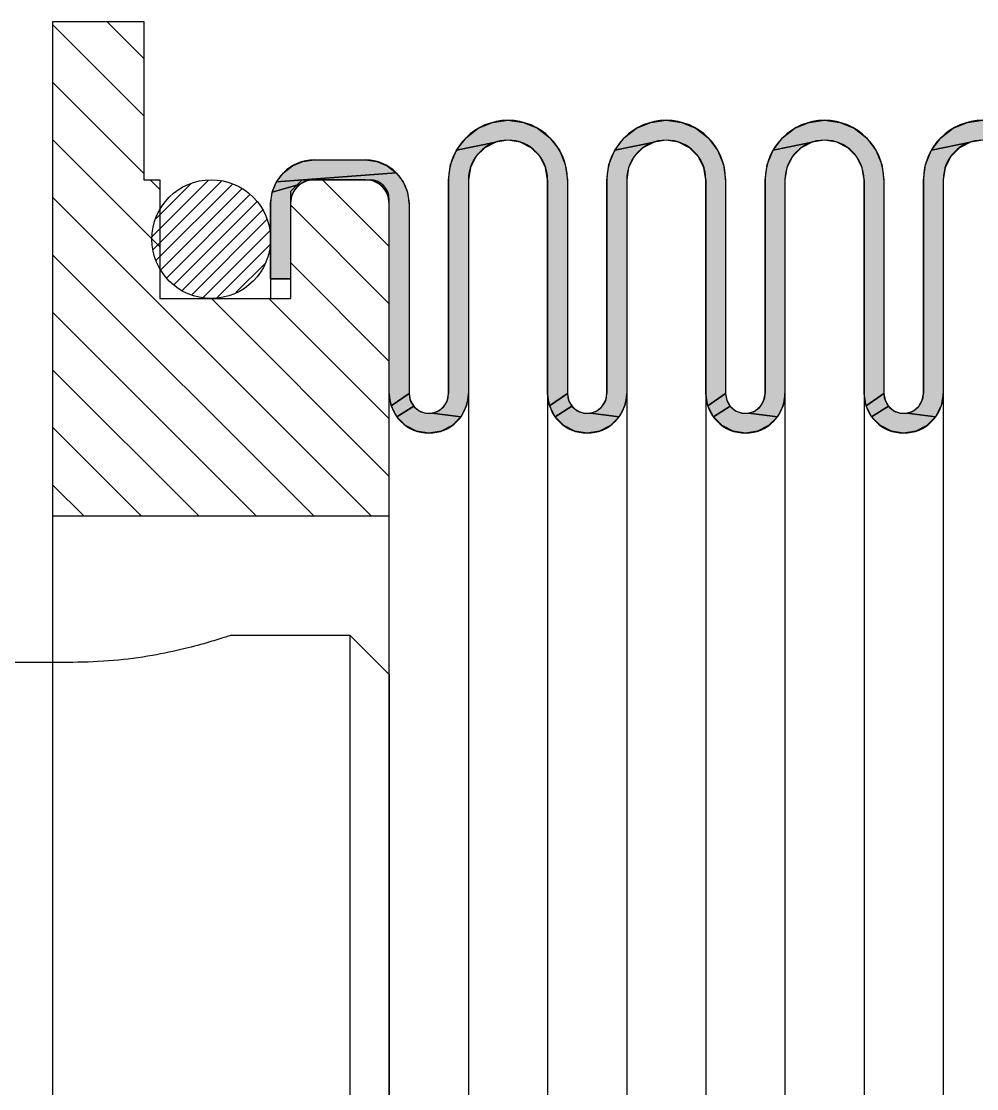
# Model space of a CAD drawing. Header units: millimetres. Extents: x -3388 to 4307, y 243 to 4457.
# Drawn here: x -14.8 to 9.35, y 1168.15 to 1195.1 of the extents above; entities that cross this region are included whole.
import ezdxf

# ---------------------------------------------------------------- set-up
doc = ezdxf.new("R2010")
doc.units = ezdxf.units.MM

# ---------------------------------------------------------------- blocks, each defined once
blk = doc.blocks.new('*U112')
at = {"color": 2, "linetype": 'Continuous', "extrusion": (0, 0, -1)}
for points in [[(-112.959, 243.945), (-115.235, 243.645), (-112.235, 243.645)], [(-113.735, 244.047), (-114.512, 243.945), (-112.959, 243.945)], [(-114.512, 243.945), (-115.235, 243.645), (-112.959, 243.945)], [(-111.614, 243.168), (-113.117, 242.949), (-111.137, 242.547)], [(-112.235, 243.645), (-115.857, 243.168), (-111.614, 243.168)], [(-111.614, 243.168), (-113.735, 243.047), (-113.117, 242.949)], [(-115.857, 243.168), (-113.735, 243.047), (-111.614, 243.168)], [(-115.235, 243.645), (-115.857, 243.168), (-112.235, 243.645)], [(-115.857, 243.168), (-114.353, 242.949), (-113.735, 243.047)], [(-115.857, 243.168), (-116.333, 242.547), (-114.353, 242.949)], [(-114.353, 242.949), (-116.333, 242.547), (-114.911, 242.665)], [(-114.911, 242.665), (-116.333, 242.547), (-115.353, 242.223)], [(-116.333, 242.547), (-116.633, 241.823), (-115.353, 242.223)], [(-115.353, 242.223), (-116.633, 241.823), (-115.637, 241.665)], [(-116.633, 241.823), (-116.735, 241.047), (-115.637, 241.665)], [(-115.637, 241.665), (-116.735, 241.047), (-115.735, 241.047)], [(-115.735, 241.047), (-116.735, 230.247), (-115.735, 230.247)], [(-116.735, 241.047), (-116.735, 230.247), (-115.735, 241.047)], [(-116.735, 230.247), (-115.833, 229.629), (-115.735, 230.247)]]:
    blk.add_solid(points, dxfattribs=at)
blk = doc.blocks.new('*U113')
at = {"color": 2, "linetype": 'Continuous', "extrusion": (0, 0, -1)}
for points in [[(-120.959, 243.945), (-123.235, 243.645), (-120.235, 243.645)], [(-121.735, 244.047), (-122.512, 243.945), (-120.959, 243.945)], [(-122.512, 243.945), (-123.235, 243.645), (-120.959, 243.945)], [(-119.614, 243.168), (-121.117, 242.949), (-119.137, 242.547)], [(-120.235, 243.645), (-123.857, 243.168), (-119.614, 243.168)], [(-119.614, 243.168), (-121.735, 243.047), (-121.117, 242.949)], [(-123.857, 243.168), (-121.735, 243.047), (-119.614, 243.168)], [(-123.235, 243.645), (-123.857, 243.168), (-120.235, 243.645)], [(-123.857, 243.168), (-122.353, 242.949), (-121.735, 243.047)], [(-123.857, 243.168), (-124.333, 242.547), (-122.353, 242.949)], [(-122.353, 242.949), (-124.333, 242.547), (-122.911, 242.665)], [(-122.911, 242.665), (-124.333, 242.547), (-123.353, 242.223)], [(-124.333, 242.547), (-124.633, 241.823), (-123.353, 242.223)], [(-123.353, 242.223), (-124.633, 241.823), (-123.637, 241.665)], [(-124.633, 241.823), (-124.735, 241.047), (-123.637, 241.665)], [(-123.637, 241.665), (-124.735, 241.047), (-123.735, 241.047)], [(-123.735, 241.047), (-124.735, 230.247), (-123.735, 230.247)], [(-124.735, 241.047), (-124.735, 230.247), (-123.735, 241.047)], [(-124.735, 230.247), (-123.833, 229.629), (-123.735, 230.247)]]:
    blk.add_solid(points, dxfattribs=at)
blk = doc.blocks.new('*U114')
at = {"color": 2, "linetype": 'Continuous', "extrusion": (0, 0, -1)}
for points in [[(-128.959, 243.945), (-131.235, 243.645), (-128.235, 243.645)], [(-129.735, 244.047), (-130.512, 243.945), (-128.959, 243.945)], [(-130.512, 243.945), (-131.235, 243.645), (-128.959, 243.945)], [(-127.614, 243.168), (-129.117, 242.949), (-127.137, 242.547)], [(-128.235, 243.645), (-131.857, 243.168), (-127.614, 243.168)], [(-127.614, 243.168), (-129.735, 243.047), (-129.117, 242.949)], [(-131.857, 243.168), (-129.735, 243.047), (-127.614, 243.168)], [(-131.235, 243.645), (-131.857, 243.168), (-128.235, 243.645)], [(-131.857, 243.168), (-130.353, 242.949), (-129.735, 243.047)], [(-131.857, 243.168), (-132.333, 242.547), (-130.353, 242.949)], [(-130.353, 242.949), (-132.333, 242.547), (-130.911, 242.665)], [(-130.911, 242.665), (-132.333, 242.547), (-131.353, 242.223)], [(-132.333, 242.547), (-132.633, 241.823), (-131.353, 242.223)], [(-131.353, 242.223), (-132.633, 241.823), (-131.637, 241.665)], [(-132.633, 241.823), (-132.735, 241.047), (-131.637, 241.665)], [(-131.637, 241.665), (-132.735, 241.047), (-131.735, 241.047)], [(-131.735, 241.047), (-132.735, 230.247), (-131.735, 230.247)], [(-132.735, 241.047), (-132.735, 230.247), (-131.735, 241.047)], [(-132.735, 230.247), (-131.833, 229.629), (-131.735, 230.247)]]:
    blk.add_solid(points, dxfattribs=at)
blk = doc.blocks.new('*U115')
at = {"color": 2, "linetype": 'Continuous', "extrusion": (0, 0, -1)}
for points in [[(-136.959, 243.945), (-139.235, 243.645), (-136.235, 243.645)], [(-137.735, 244.047), (-138.512, 243.945), (-136.959, 243.945)], [(-138.512, 243.945), (-139.235, 243.645), (-136.959, 243.945)], [(-135.614, 243.168), (-137.117, 242.949), (-135.137, 242.547)], [(-136.235, 243.645), (-139.857, 243.168), (-135.614, 243.168)], [(-135.614, 243.168), (-137.735, 243.047), (-137.117, 242.949)], [(-139.857, 243.168), (-137.735, 243.047), (-135.614, 243.168)], [(-139.235, 243.645), (-139.857, 243.168), (-136.235, 243.645)], [(-139.857, 243.168), (-138.353, 242.949), (-137.735, 243.047)], [(-139.857, 243.168), (-140.333, 242.547), (-138.353, 242.949)], [(-138.353, 242.949), (-140.333, 242.547), (-138.911, 242.665)], [(-138.911, 242.665), (-140.333, 242.547), (-139.353, 242.223)], [(-140.333, 242.547), (-140.633, 241.823), (-139.353, 242.223)], [(-139.353, 242.223), (-140.633, 241.823), (-139.637, 241.665)], [(-140.633, 241.823), (-140.735, 241.047), (-139.637, 241.665)], [(-139.637, 241.665), (-140.735, 241.047), (-139.735, 241.047)], [(-139.735, 241.047), (-140.735, 230.247), (-139.735, 230.247)], [(-140.735, 241.047), (-140.735, 230.247), (-139.735, 241.047)], [(-140.735, 230.247), (-139.833, 229.629), (-139.735, 230.247)]]:
    blk.add_solid(points, dxfattribs=at)
blk = doc.blocks.new('*U118')
at = {"color": 2, "linetype": 'Continuous', "extrusion": (0, 0, -1)}
for points in [[(-113.117, 242.949), (-112.56, 242.665), (-111.137, 242.547)], [(-112.56, 242.665), (-112.117, 242.223), (-111.137, 242.547)], [(-111.137, 242.547), (-112.117, 242.223), (-110.838, 241.823)], [(-112.117, 242.223), (-111.833, 241.665), (-110.838, 241.823)], [(-110.838, 241.823), (-111.833, 241.665), (-110.735, 241.047)], [(-111.833, 241.665), (-111.735, 241.047), (-110.735, 241.047)], [(-110.735, 241.047), (-111.735, 230.247), (-110.735, 230.247)], [(-111.735, 241.047), (-111.735, 230.247), (-110.735, 241.047)], [(-110.735, 230.247), (-111.637, 229.629), (-110.675, 229.905)], [(-111.735, 230.247), (-111.637, 229.629), (-110.735, 230.247)], [(-110.675, 229.905), (-111.637, 229.629), (-110.501, 229.604)], [(-110.235, 229.381), (-111.353, 229.071), (-109.909, 229.262)], [(-110.501, 229.604), (-111.353, 229.071), (-110.235, 229.381)], [(-111.637, 229.629), (-111.353, 229.071), (-110.501, 229.604)]]:
    blk.add_solid(points, dxfattribs=at)
blk = doc.blocks.new('*U119')
at = {"color": 2, "linetype": 'Continuous', "extrusion": (0, 0, -1)}
for points in [[(-121.117, 242.949), (-120.56, 242.665), (-119.137, 242.547)], [(-120.56, 242.665), (-120.117, 242.223), (-119.137, 242.547)], [(-119.137, 242.547), (-120.117, 242.223), (-118.838, 241.823)], [(-120.117, 242.223), (-119.833, 241.665), (-118.838, 241.823)], [(-118.838, 241.823), (-119.833, 241.665), (-118.735, 241.047)], [(-119.833, 241.665), (-119.735, 241.047), (-118.735, 241.047)], [(-118.735, 241.047), (-119.735, 230.247), (-118.735, 230.247)], [(-119.735, 241.047), (-119.735, 230.247), (-118.735, 241.047)], [(-118.735, 230.247), (-119.637, 229.629), (-118.675, 229.905)], [(-119.735, 230.247), (-119.637, 229.629), (-118.735, 230.247)], [(-118.675, 229.905), (-119.637, 229.629), (-118.501, 229.604)], [(-118.235, 229.381), (-119.353, 229.071), (-117.909, 229.262)], [(-118.501, 229.604), (-119.353, 229.071), (-118.235, 229.381)], [(-119.637, 229.629), (-119.353, 229.071), (-118.501, 229.604)]]:
    blk.add_solid(points, dxfattribs=at)
blk = doc.blocks.new('*U120')
at = {"color": 2, "linetype": 'Continuous', "extrusion": (0, 0, -1)}
for points in [[(-129.117, 242.949), (-128.56, 242.665), (-127.137, 242.547)], [(-128.56, 242.665), (-128.117, 242.223), (-127.137, 242.547)], [(-127.137, 242.547), (-128.117, 242.223), (-126.838, 241.823)], [(-128.117, 242.223), (-127.833, 241.665), (-126.838, 241.823)], [(-126.838, 241.823), (-127.833, 241.665), (-126.735, 241.047)], [(-127.833, 241.665), (-127.735, 241.047), (-126.735, 241.047)], [(-126.735, 241.047), (-127.735, 230.247), (-126.735, 230.247)], [(-127.735, 241.047), (-127.735, 230.247), (-126.735, 241.047)], [(-126.735, 230.247), (-127.637, 229.629), (-126.675, 229.905)], [(-127.735, 230.247), (-127.637, 229.629), (-126.735, 230.247)], [(-126.675, 229.905), (-127.637, 229.629), (-126.501, 229.604)], [(-126.235, 229.381), (-127.353, 229.071), (-125.909, 229.262)], [(-126.501, 229.604), (-127.353, 229.071), (-126.235, 229.381)], [(-127.637, 229.629), (-127.353, 229.071), (-126.501, 229.604)]]:
    blk.add_solid(points, dxfattribs=at)
blk = doc.blocks.new('*U121')
at = {"color": 2, "linetype": 'Continuous', "extrusion": (0, 0, -1)}
for points in [[(-137.117, 242.949), (-136.56, 242.665), (-135.137, 242.547)], [(-136.56, 242.665), (-136.117, 242.223), (-135.137, 242.547)], [(-135.137, 242.547), (-136.117, 242.223), (-134.838, 241.823)], [(-136.117, 242.223), (-135.833, 241.665), (-134.838, 241.823)], [(-134.838, 241.823), (-135.833, 241.665), (-134.735, 241.047)], [(-135.833, 241.665), (-135.735, 241.047), (-134.735, 241.047)], [(-134.735, 241.047), (-135.735, 230.247), (-134.735, 230.247)], [(-135.735, 241.047), (-135.735, 230.247), (-134.735, 241.047)], [(-134.735, 230.247), (-135.637, 229.629), (-134.675, 229.905)], [(-135.735, 230.247), (-135.637, 229.629), (-134.735, 230.247)], [(-134.675, 229.905), (-135.637, 229.629), (-134.501, 229.604)], [(-134.235, 229.381), (-135.353, 229.071), (-133.909, 229.262)], [(-134.501, 229.604), (-135.353, 229.071), (-134.235, 229.381)], [(-135.637, 229.629), (-135.353, 229.071), (-134.501, 229.604)]]:
    blk.add_solid(points, dxfattribs=at)
blk = doc.blocks.new('*U124')
at = {"color": 2, "linetype": 'Continuous', "extrusion": (0, 0, -1)}
for points in [[(-102.38, 241.403), (-107.105, 241.972), (-102.03, 240.947)], [(-107.635, 241.752), (-102.03, 240.947), (-107.105, 241.972)], [(-102.03, 240.947), (-107.635, 241.752), (-108.091, 241.403)], [(-102.835, 241.752), (-106.535, 242.047), (-102.38, 241.403)], [(-107.105, 241.972), (-102.38, 241.403), (-106.535, 242.047)], [(-103.366, 241.972), (-103.935, 242.047), (-102.835, 241.752)], [(-106.535, 242.047), (-102.835, 241.752), (-103.935, 242.047)]]:
    blk.add_solid(points, dxfattribs=at)
blk = doc.blocks.new('*U125')
at = {"color": 2, "linetype": 'Continuous', "extrusion": (0, 0, -1)}
for points in [[(-108.091, 241.403), (-103.935, 241.047), (-102.03, 240.947)], [(-103.935, 241.047), (-103.565, 240.988), (-102.03, 240.947)], [(-103.565, 240.988), (-103.23, 240.818), (-102.03, 240.947)], [(-108.091, 241.403), (-106.535, 241.047), (-103.935, 241.047)], [(-108.091, 241.403), (-108.441, 240.947), (-106.535, 241.047)], [(-106.535, 241.047), (-108.441, 240.947), (-106.906, 240.988)], [(-106.906, 240.988), (-108.441, 240.947), (-107.241, 240.818)], [(-102.03, 240.947), (-103.23, 240.818), (-101.81, 240.416)], [(-108.441, 240.947), (-108.66, 240.416), (-107.241, 240.818)], [(-107.241, 240.818), (-108.66, 240.416), (-107.506, 240.552)], [(-107.506, 240.552), (-108.66, 240.416), (-107.677, 240.218)], [(-108.66, 240.416), (-108.735, 239.847), (-107.677, 240.218)], [(-107.677, 240.218), (-108.735, 239.847), (-107.735, 239.847)], [(-107.735, 239.847), (-108.735, 230.247), (-107.735, 230.247)], [(-108.735, 239.847), (-108.735, 230.247), (-107.735, 239.847)], [(-108.735, 230.247), (-107.833, 229.629), (-107.735, 230.247)]]:
    blk.add_solid(points, dxfattribs=at)
blk = doc.blocks.new('*U127')
at = {"color": 2, "linetype": 'Continuous', "extrusion": (0, 0, -1)}
for points in [[(-103.23, 240.818), (-102.965, 240.552), (-101.81, 240.416)], [(-102.965, 240.552), (-102.794, 240.218), (-101.81, 240.416)], [(-101.81, 240.416), (-102.794, 240.218), (-101.735, 239.847)], [(-102.794, 240.218), (-102.735, 239.847), (-101.735, 239.847)], [(-101.735, 239.847), (-102.735, 236.047), (-101.735, 236.047)], [(-102.735, 239.847), (-102.735, 236.047), (-101.735, 239.847)]]:
    blk.add_solid(points, dxfattribs=at)
blk = doc.blocks.new('*U129')
at = {"color": 2, "linetype": 'Continuous', "extrusion": (0, 0, -1)}
for points in [[(-108.735, 230.247), (-108.796, 229.905), (-107.833, 229.629)], [(-108.796, 229.905), (-108.969, 229.604), (-107.833, 229.629)], [(-107.833, 229.629), (-108.969, 229.604), (-108.117, 229.071)]]:
    blk.add_solid(points, dxfattribs=at)
blk = doc.blocks.new('*U130')
at = {"color": 2, "linetype": 'Continuous', "extrusion": (0, 0, -1)}
for points in [[(-116.735, 230.247), (-116.796, 229.905), (-115.833, 229.629)], [(-116.796, 229.905), (-116.969, 229.604), (-115.833, 229.629)], [(-115.833, 229.629), (-116.969, 229.604), (-116.117, 229.071)]]:
    blk.add_solid(points, dxfattribs=at)
blk = doc.blocks.new('*U131')
at = {"color": 2, "linetype": 'Continuous', "extrusion": (0, 0, -1)}
for points in [[(-124.735, 230.247), (-124.796, 229.905), (-123.833, 229.629)], [(-124.796, 229.905), (-124.969, 229.604), (-123.833, 229.629)], [(-123.833, 229.629), (-124.969, 229.604), (-124.117, 229.071)]]:
    blk.add_solid(points, dxfattribs=at)
blk = doc.blocks.new('*U132')
at = {"color": 2, "linetype": 'Continuous', "extrusion": (0, 0, -1)}
for points in [[(-132.735, 230.247), (-132.796, 229.905), (-131.833, 229.629)], [(-132.796, 229.905), (-132.969, 229.604), (-131.833, 229.629)], [(-131.833, 229.629), (-132.969, 229.604), (-132.117, 229.071)]]:
    blk.add_solid(points, dxfattribs=at)
blk = doc.blocks.new('*U136')
at = {"color": 2, "linetype": 'Continuous', "extrusion": (0, 0, -1)}
for points in [[(-108.969, 229.604), (-109.235, 229.381), (-108.117, 229.071)], [(-109.235, 229.381), (-109.562, 229.262), (-108.117, 229.071)], [(-109.909, 229.262), (-111.353, 229.071), (-108.117, 229.071)], [(-108.117, 229.071), (-109.562, 229.262), (-109.909, 229.262)], [(-108.117, 229.071), (-110.911, 228.629), (-108.56, 228.629)], [(-111.353, 229.071), (-110.911, 228.629), (-108.117, 229.071)], [(-108.56, 228.629), (-110.353, 228.345), (-109.117, 228.345)], [(-110.911, 228.629), (-110.353, 228.345), (-108.56, 228.629)], [(-110.353, 228.345), (-109.735, 228.247), (-109.117, 228.345)]]:
    blk.add_solid(points, dxfattribs=at)
blk = doc.blocks.new('*U137')
at = {"color": 2, "linetype": 'Continuous', "extrusion": (0, 0, -1)}
for points in [[(-116.969, 229.604), (-117.235, 229.381), (-116.117, 229.071)], [(-117.235, 229.381), (-117.562, 229.262), (-116.117, 229.071)], [(-117.909, 229.262), (-119.353, 229.071), (-116.117, 229.071)], [(-116.117, 229.071), (-117.562, 229.262), (-117.909, 229.262)], [(-116.117, 229.071), (-118.911, 228.629), (-116.56, 228.629)], [(-119.353, 229.071), (-118.911, 228.629), (-116.117, 229.071)], [(-116.56, 228.629), (-118.353, 228.345), (-117.117, 228.345)], [(-118.911, 228.629), (-118.353, 228.345), (-116.56, 228.629)], [(-118.353, 228.345), (-117.735, 228.247), (-117.117, 228.345)]]:
    blk.add_solid(points, dxfattribs=at)
blk = doc.blocks.new('*U138')
at = {"color": 2, "linetype": 'Continuous', "extrusion": (0, 0, -1)}
for points in [[(-124.969, 229.604), (-125.235, 229.381), (-124.117, 229.071)], [(-125.235, 229.381), (-125.562, 229.262), (-124.117, 229.071)], [(-125.909, 229.262), (-127.353, 229.071), (-124.117, 229.071)], [(-124.117, 229.071), (-125.562, 229.262), (-125.909, 229.262)], [(-124.117, 229.071), (-126.911, 228.629), (-124.56, 228.629)], [(-127.353, 229.071), (-126.911, 228.629), (-124.117, 229.071)], [(-124.56, 228.629), (-126.353, 228.345), (-125.117, 228.345)], [(-126.911, 228.629), (-126.353, 228.345), (-124.56, 228.629)], [(-126.353, 228.345), (-125.735, 228.247), (-125.117, 228.345)]]:
    blk.add_solid(points, dxfattribs=at)
blk = doc.blocks.new('*U139')
at = {"color": 2, "linetype": 'Continuous', "extrusion": (0, 0, -1)}
for points in [[(-132.969, 229.604), (-133.235, 229.381), (-132.117, 229.071)], [(-133.235, 229.381), (-133.562, 229.262), (-132.117, 229.071)], [(-133.909, 229.262), (-135.353, 229.071), (-132.117, 229.071)], [(-132.117, 229.071), (-133.562, 229.262), (-133.909, 229.262)], [(-132.117, 229.071), (-134.911, 228.629), (-132.56, 228.629)], [(-135.353, 229.071), (-134.911, 228.629), (-132.117, 229.071)], [(-132.56, 228.629), (-134.353, 228.345), (-133.117, 228.345)], [(-134.911, 228.629), (-134.353, 228.345), (-132.56, 228.629)], [(-134.353, 228.345), (-133.735, 228.247), (-133.117, 228.345)]]:
    blk.add_solid(points, dxfattribs=at)

msp = doc.modelspace()

# ---------------------------------------------------------------- linework, layer by layer
at = {"color": 7, "linetype": 'Continuous'}
for p, q in [((-14, 1140.103), (-14, 1195.103)), ((-14, 1195.103), (-11.7, 1195.103)), ((-11.7, 1195.103), (-11.7, 1191.103)), ((-7.4, 1191.603), (-6.1, 1191.603)), ((-11.7, 1191.103), (-11.3, 1191.103)), ((-11.3, 1191.103), (-11.3, 1188.103)), ((-8, 1190.803), (-7.7, 1191.103)), ((-7.7, 1191.103), (-6, 1191.103)), ((-4, 1191.103), (-4, 1185.703)), ((-3.5, 1191.103), (-3.5, 1144.103)), ((-1.5, 1191.103), (-1.5, 1144.103)), ((-1, 1191.103), (-1, 1185.703)), ((0, 1191.103), (0, 1185.703)), ((0.5, 1191.103), (0.5, 1144.103)), ((2.5, 1191.103), (2.5, 1144.103)), ((3, 1191.103), (3, 1185.703)), ((4, 1191.103), (4, 1185.703)), ((4.5, 1191.103), (4.5, 1144.103)), ((6.5, 1191.103), (6.5, 1144.103)), ((7, 1191.103), (7, 1185.703)), ((8, 1191.103), (8, 1185.703)), ((8.5, 1191.103), (8.5, 1144.103)), ((-8, 1190.803), (-8, 1188.103)), ((-8.5, 1190.503), (-8.5, 1188.103)), ((-5.5, 1144.603), (-5.5, 1190.603)), ((-5, 1190.503), (-5, 1185.703)), ((-8.5, 1188.603), (-8, 1188.603)), ((-11.3, 1188.103), (-8, 1188.103)), ((-5.5, 1182.603), (-14, 1182.603)), ((-9.5, 1179.59707), (-6.5, 1179.59707)), ((-6.5, 1179.603), (-6.5, 1155.603)), ((-5.5, 1178.603), (-6.5, 1179.603)), ((-13.5, 1178.91078), (-45.5, 1178.91078)), ((-5.5, 1178.603), (-5.5, 1156.603))]:
    msp.add_line(p, q, dxfattribs=at)
at = {"color": 2, "linetype": 'Continuous'}
for p, q in [((-11.7, 1192.71309), (-14, 1195.01309)), ((-11.7, 1194.16596), (-12.63703, 1195.103)), ((-11.7, 1191.26021), (-14, 1193.56021)), ((-11.3, 1189.40733), (-14, 1192.10733)), ((-2.80902, 1192.05405), (-3.08779, 1191.91201)), ((1.19098, 1192.05405), (0.91221, 1191.91201)), ((5.19098, 1192.05405), (4.91221, 1191.91201)), ((9.19098, 1192.05405), (8.91221, 1191.91201)), ((-7.6847, 1191.56552), (-7.4, 1191.603)), ((-11.3, 1190.86021), (-11.54279, 1191.103)), ((-11.49088, 1189.67226), (-10.06926, 1191.09388)), ((-11.46587, 1189.34372), (-9.74073, 1191.06886)), ((-11.39474, 1190.12196), (-10.51896, 1190.99773)), ((-11.38808, 1189.06796), (-9.46496, 1190.99107)), ((-7.75267, 1190.98841), (-7.88541, 1190.85567)), ((-7.4, 1191.103), (-7.58541, 1191.07363)), ((-5.5, 1189.41884), (-7.18416, 1191.103)), ((-5.94854, 1182.603), (-14, 1190.65446)), ((-11.27752, 1188.82496), (-9.22196, 1190.88052)), ((-11.12402, 1188.62491), (-9.02191, 1190.72702)), ((-8.5, 1190.503), (-8.46252, 1190.7877)), ((-10.94318, 1188.45219), (-8.8492, 1190.54618)), ((-5.5, 1187.96596), (-8, 1190.46596)), ((-10.74142, 1188.3004), (-8.69741, 1190.34441)), ((-10.49142, 1188.19685), (-8.59385, 1190.09441)), ((-10.20476, 1188.12995), (-8.52696, 1189.80776)), ((-9.85969, 1188.12147), (-8.51847, 1189.46269)), ((-7.40142, 1182.603), (-14, 1189.20158)), ((-9.37573, 1188.25188), (-8.64888, 1188.97872)), ((-5.5, 1186.51309), (-8, 1189.01309)), ((-5.5, 1183.60733), (-9.99566, 1188.103)), ((-5.5, 1185.06021), (-8.54279, 1188.103)), ((-8.8543, 1182.603), (-14, 1187.7487)), ((-10.30717, 1182.603), (-14, 1186.29582)), ((-5, 1185.703), (-4.96985, 1185.53199)), ((-1, 1185.703), (-0.96985, 1185.53199)), ((3, 1185.703), (3.03015, 1185.53199)), ((7, 1185.703), (7.03015, 1185.53199)), ((-11.76005, 1182.603), (-14, 1184.84295)), ((-13.21293, 1182.603), (-14, 1183.39007))]:
    msp.add_line(p, q, dxfattribs=at)
for points in [[(-2.5, 1192.603), (-2.11177, 1192.55189), (-1.75, 1192.40203), (-1.43934, 1192.16366), (-1.20096, 1191.853), (-1.05111, 1191.49123), (-1, 1191.103), (-1, 1185.703), (-1.45106, 1185.39398), (-1.5, 1185.703), (-1.5, 1191.103), (-1.54894, 1191.41201), (-1.69098, 1191.69078), (-1.91221, 1191.91201), (-2.19098, 1192.05405), (-2.5, 1192.103), (-2.80902, 1192.05405), (-3.79904, 1191.853), (-3.56066, 1192.16366), (-3.25, 1192.40203), (-2.88823, 1192.55189), (-2.5, 1192.603)], [(-1.5, 1191.103), (-1.54894, 1191.41201), (-1.69098, 1191.69078), (-1.91221, 1191.91201), (-2.19098, 1192.05405), (-2.5, 1192.103), (-2.80902, 1192.05405), (-3.79904, 1191.853), (-3.56066, 1192.16366), (-3.25, 1192.40203), (-2.88823, 1192.55189), (-2.5, 1192.603)], [(-2.5, 1192.603), (-2.11177, 1192.55189), (-1.75, 1192.40203), (-1.43934, 1192.16366), (-1.20096, 1191.853), (-1.05111, 1191.49123), (-1, 1191.103)], [(1.5, 1192.603), (1.88823, 1192.55189), (2.25, 1192.40203), (2.56066, 1192.16366), (2.79904, 1191.853), (2.94889, 1191.49123), (3, 1191.103), (3, 1185.703), (2.54894, 1185.39398), (2.5, 1185.703), (2.5, 1191.103), (2.45106, 1191.41201), (2.30902, 1191.69078), (2.08779, 1191.91201), (1.80902, 1192.05405), (1.5, 1192.103), (1.19098, 1192.05405), (0.20096, 1191.853), (0.43934, 1192.16366), (0.75, 1192.40203), (1.11177, 1192.55189), (1.5, 1192.603)], [(2.5, 1191.103), (2.45106, 1191.41201), (2.30902, 1191.69078), (2.08779, 1191.91201), (1.80902, 1192.05405), (1.5, 1192.103), (1.19098, 1192.05405), (0.20096, 1191.853), (0.43934, 1192.16366), (0.75, 1192.40203), (1.11177, 1192.55189), (1.5, 1192.603)], [(1.5, 1192.603), (1.88823, 1192.55189), (2.25, 1192.40203), (2.56066, 1192.16366), (2.79904, 1191.853), (2.94889, 1191.49123), (3, 1191.103)], [(5.5, 1192.603), (5.88823, 1192.55189), (6.25, 1192.40203), (6.56066, 1192.16366), (6.79904, 1191.853), (6.94889, 1191.49123), (7, 1191.103), (7, 1185.703), (6.54894, 1185.39398), (6.5, 1185.703), (6.5, 1191.103), (6.45106, 1191.41201), (6.30902, 1191.69078), (6.08779, 1191.91201), (5.80902, 1192.05405), (5.5, 1192.103), (5.19098, 1192.05405), (4.20096, 1191.853), (4.43934, 1192.16366), (4.75, 1192.40203), (5.11177, 1192.55189), (5.5, 1192.603)], [(6.5, 1191.103), (6.45106, 1191.41201), (6.30902, 1191.69078), (6.08779, 1191.91201), (5.80902, 1192.05405), (5.5, 1192.103), (5.19098, 1192.05405), (4.20096, 1191.853), (4.43934, 1192.16366), (4.75, 1192.40203), (5.11177, 1192.55189), (5.5, 1192.603)], [(5.5, 1192.603), (5.88823, 1192.55189), (6.25, 1192.40203), (6.56066, 1192.16366), (6.79904, 1191.853), (6.94889, 1191.49123), (7, 1191.103)], [(9.5, 1192.603), (9.88823, 1192.55189), (10.25, 1192.40203), (10.56066, 1192.16366), (10.79904, 1191.853), (10.94889, 1191.49123), (11, 1191.103), (11, 1185.703), (10.54894, 1185.39398), (10.5, 1185.703), (10.5, 1191.103), (10.45106, 1191.41201), (10.30902, 1191.69078), (10.08779, 1191.91201), (9.80902, 1192.05405), (9.5, 1192.103), (9.19098, 1192.05405), (8.20096, 1191.853), (8.43934, 1192.16366), (8.75, 1192.40203), (9.11177, 1192.55189), (9.5, 1192.603)], [(10.5, 1191.103), (10.45106, 1191.41201), (10.30902, 1191.69078), (10.08779, 1191.91201), (9.80902, 1192.05405), (9.5, 1192.103), (9.19098, 1192.05405), (8.20096, 1191.853), (8.43934, 1192.16366), (8.75, 1192.40203), (9.11177, 1192.55189), (9.5, 1192.603)], [(-3.08779, 1191.91201), (-3.30902, 1191.69078), (-3.45106, 1191.41201), (-3.5, 1191.103), (-3.5, 1185.703), (-3.54894, 1185.39398), (-3.69098, 1185.11521), (-4.41318, 1185.21059), (-4.25, 1185.26998), (-4.11698, 1185.3816), (-4.03015, 1185.53199), (-4, 1185.703), (-4, 1191.103), (-3.94889, 1191.49123), (-3.79904, 1191.853), (-2.80902, 1192.05405), (-3.08779, 1191.91201)], [(0.91221, 1191.91201), (0.69098, 1191.69078), (0.54894, 1191.41201), (0.5, 1191.103), (0.5, 1185.703), (0.45106, 1185.39398), (0.30902, 1185.11521), (-0.41318, 1185.21059), (-0.25, 1185.26998), (-0.11698, 1185.3816), (-0.03015, 1185.53199), (0, 1185.703), (0, 1191.103), (0.05111, 1191.49123), (0.20096, 1191.853), (1.19098, 1192.05405), (0.91221, 1191.91201)], [(4.91221, 1191.91201), (4.69098, 1191.69078), (4.54894, 1191.41201), (4.5, 1191.103), (4.5, 1185.703), (4.45106, 1185.39398), (4.30902, 1185.11521), (3.58682, 1185.21059), (3.75, 1185.26998), (3.88302, 1185.3816), (3.96985, 1185.53199), (4, 1185.703), (4, 1191.103), (4.05111, 1191.49123), (4.20096, 1191.853), (5.19098, 1192.05405), (4.91221, 1191.91201)], [(8.91221, 1191.91201), (8.69098, 1191.69078), (8.54894, 1191.41201), (8.5, 1191.103), (8.5, 1185.703), (8.45106, 1185.39398), (8.30902, 1185.11521), (7.58682, 1185.21059), (7.75, 1185.26998), (7.88302, 1185.3816), (7.96985, 1185.53199), (8, 1185.703), (8, 1191.103), (8.05111, 1191.49123), (8.20096, 1191.853), (9.19098, 1192.05405), (8.91221, 1191.91201)], [(-4, 1191.103), (-3.94889, 1191.49123), (-3.79904, 1191.853)], [(-3.08779, 1191.91201), (-3.30902, 1191.69078), (-3.45106, 1191.41201), (-3.5, 1191.103)], [(0, 1191.103), (0.05111, 1191.49123), (0.20096, 1191.853)], [(0.91221, 1191.91201), (0.69098, 1191.69078), (0.54894, 1191.41201), (0.5, 1191.103)], [(4, 1191.103), (4.05111, 1191.49123), (4.20096, 1191.853)], [(4.91221, 1191.91201), (4.69098, 1191.69078), (4.54894, 1191.41201), (4.5, 1191.103)], [(8, 1191.103), (8.05111, 1191.49123), (8.20096, 1191.853)], [(8.91221, 1191.91201), (8.69098, 1191.69078), (8.54894, 1191.41201), (8.5, 1191.103)], [(-7.6847, 1191.56552), (-7.4, 1191.603), (-6.1, 1191.603), (-5.8153, 1191.56552), (-5.55, 1191.45562), (-5.32218, 1191.28081), (-8.35263, 1191.053), (-8.17782, 1191.28081), (-7.95, 1191.45562), (-7.6847, 1191.56552)], [(-6.1, 1191.603), (-5.8153, 1191.56552), (-5.55, 1191.45562), (-5.32218, 1191.28081), (-8.35263, 1191.053), (-8.17782, 1191.28081), (-7.95, 1191.45562), (-7.6847, 1191.56552)], [(-7.58541, 1191.07363), (-7.75267, 1190.98841), (-8.46252, 1190.7877), (-8.35263, 1191.053), (-5.32218, 1191.28081), (-5.14737, 1191.053), (-5.03748, 1190.7877), (-5, 1190.503), (-5, 1185.703), (-5.45106, 1185.39398), (-5.5, 1185.703), (-5.5, 1190.503), (-5.52937, 1190.68841), (-5.61459, 1190.85567), (-5.74733, 1190.98841), (-5.91459, 1191.07363), (-6.1, 1191.103), (-7.4, 1191.103), (-7.58541, 1191.07363)], [(-5.32218, 1191.28081), (-5.14737, 1191.053), (-5.03748, 1190.7877), (-5, 1190.503)], [(-7.88541, 1190.85567), (-7.97063, 1190.68841), (-8, 1190.503), (-8, 1188.603), (-8.5, 1188.603), (-8.5, 1190.503), (-8.46252, 1190.7877), (-7.75267, 1190.98841), (-7.88541, 1190.85567)], [(-7.58541, 1191.07363), (-7.75267, 1190.98841), (-8.46252, 1190.7877), (-8.35263, 1191.053)], [(-5.5, 1190.503), (-5.52937, 1190.68841), (-5.61459, 1190.85567), (-5.74733, 1190.98841), (-5.91459, 1191.07363), (-6.1, 1191.103)], [(-7.88541, 1190.85567), (-7.97063, 1190.68841), (-8, 1190.503)], [(-5, 1185.703), (-5.45106, 1185.39398), (-5.5, 1185.703)], [(-4.96985, 1185.53199), (-4.88302, 1185.3816), (-5.30902, 1185.11521), (-5.45106, 1185.39398), (-5, 1185.703), (-4.96985, 1185.53199)], [(-4.96985, 1185.53199), (-4.88302, 1185.3816), (-5.30902, 1185.11521), (-5.45106, 1185.39398)], [(-3.5, 1185.703), (-3.54894, 1185.39398), (-3.69098, 1185.11521), (-4.41318, 1185.21059), (-4.25, 1185.26998), (-4.11698, 1185.3816), (-4.03015, 1185.53199), (-4, 1185.703)], [(-1, 1185.703), (-1.45106, 1185.39398), (-1.5, 1185.703)], [(-0.96985, 1185.53199), (-0.88302, 1185.3816), (-1.30902, 1185.11521), (-1.45106, 1185.39398), (-1, 1185.703), (-0.96985, 1185.53199)], [(-0.96985, 1185.53199), (-0.88302, 1185.3816), (-1.30902, 1185.11521), (-1.45106, 1185.39398)], [(0.5, 1185.703), (0.45106, 1185.39398), (0.30902, 1185.11521), (-0.41318, 1185.21059), (-0.25, 1185.26998), (-0.11698, 1185.3816), (-0.03015, 1185.53199), (0, 1185.703)], [(3, 1185.703), (2.54894, 1185.39398), (2.5, 1185.703)], [(3.03015, 1185.53199), (3.11698, 1185.3816), (2.69098, 1185.11521), (2.54894, 1185.39398), (3, 1185.703), (3.03015, 1185.53199)], [(3.03015, 1185.53199), (3.11698, 1185.3816), (2.69098, 1185.11521), (2.54894, 1185.39398)], [(4.5, 1185.703), (4.45106, 1185.39398), (4.30902, 1185.11521), (3.58682, 1185.21059), (3.75, 1185.26998), (3.88302, 1185.3816), (3.96985, 1185.53199), (4, 1185.703)], [(7, 1185.703), (6.54894, 1185.39398), (6.5, 1185.703)], [(7.03015, 1185.53199), (7.11698, 1185.3816), (6.69098, 1185.11521), (6.54894, 1185.39398), (7, 1185.703), (7.03015, 1185.53199)], [(7.03015, 1185.53199), (7.11698, 1185.3816), (6.69098, 1185.11521), (6.54894, 1185.39398)], [(8.5, 1185.703), (8.45106, 1185.39398), (8.30902, 1185.11521), (7.58682, 1185.21059), (7.75, 1185.26998), (7.88302, 1185.3816), (7.96985, 1185.53199), (8, 1185.703)], [(-4.41318, 1185.21059), (-3.69098, 1185.11521), (-3.91221, 1184.89398), (-4.19098, 1184.75194), (-4.5, 1184.703), (-4.80902, 1184.75194), (-5.08779, 1184.89398), (-5.30902, 1185.11521), (-4.88302, 1185.3816), (-4.75, 1185.26998), (-4.58682, 1185.21059), (-4.41318, 1185.21059)], [(-4.88302, 1185.3816), (-4.75, 1185.26998), (-4.58682, 1185.21059), (-4.41318, 1185.21059)], [(-0.41318, 1185.21059), (0.30902, 1185.11521), (0.08779, 1184.89398), (-0.19098, 1184.75194), (-0.5, 1184.703), (-0.80902, 1184.75194), (-1.08779, 1184.89398), (-1.30902, 1185.11521), (-0.88302, 1185.3816), (-0.75, 1185.26998), (-0.58682, 1185.21059), (-0.41318, 1185.21059)], [(-0.88302, 1185.3816), (-0.75, 1185.26998), (-0.58682, 1185.21059), (-0.41318, 1185.21059)], [(3.58682, 1185.21059), (4.30902, 1185.11521), (4.08779, 1184.89398), (3.80902, 1184.75194), (3.5, 1184.703), (3.19098, 1184.75194), (2.91221, 1184.89398), (2.69098, 1185.11521), (3.11698, 1185.3816), (3.25, 1185.26998), (3.41318, 1185.21059), (3.58682, 1185.21059)], [(3.11698, 1185.3816), (3.25, 1185.26998), (3.41318, 1185.21059), (3.58682, 1185.21059)], [(7.58682, 1185.21059), (8.30902, 1185.11521), (8.08779, 1184.89398), (7.80902, 1184.75194), (7.5, 1184.703), (7.19098, 1184.75194), (6.91221, 1184.89398), (6.69098, 1185.11521), (7.11698, 1185.3816), (7.25, 1185.26998), (7.41318, 1185.21059), (7.58682, 1185.21059)], [(7.11698, 1185.3816), (7.25, 1185.26998), (7.41318, 1185.21059), (7.58682, 1185.21059)], [(-3.69098, 1185.11521), (-3.91221, 1184.89398), (-4.19098, 1184.75194), (-4.5, 1184.703), (-4.80902, 1184.75194), (-5.08779, 1184.89398), (-5.30902, 1185.11521)], [(0.30902, 1185.11521), (0.08779, 1184.89398), (-0.19098, 1184.75194), (-0.5, 1184.703), (-0.80902, 1184.75194), (-1.08779, 1184.89398), (-1.30902, 1185.11521)], [(4.30902, 1185.11521), (4.08779, 1184.89398), (3.80902, 1184.75194), (3.5, 1184.703), (3.19098, 1184.75194), (2.91221, 1184.89398), (2.69098, 1185.11521)], [(8.30902, 1185.11521), (8.08779, 1184.89398), (7.80902, 1184.75194), (7.5, 1184.703), (7.19098, 1184.75194), (6.91221, 1184.89398), (6.69098, 1185.11521)]]:
    msp.add_lwpolyline(points, dxfattribs=at)
at = {"color": 7, "linetype": 'Continuous'}
msp.add_circle((-10, 1189.603), 1.5, dxfattribs=at)
for centre, radius, start, end in [((-2.5, 1191.103), 1.5, 0, 180), ((1.5, 1191.103), 1.5, 0, 180), ((5.5, 1191.103), 1.5, 0, 180), ((9.5, 1191.103), 1.5, 0, 180), ((-2.5, 1191.103), 1, 0, 180), ((1.5, 1191.103), 1, 0, 180), ((5.5, 1191.103), 1, 0, 180), ((9.5, 1191.103), 1, 0, 180), ((-7.4, 1190.503), 1.1, 90, 180), ((-6.1, 1190.503), 1.1, 0, 90), ((-7.4, 1190.503), 0.6, 90, 180), ((-6.1, 1190.503), 0.6, 0, 90), ((-6, 1190.603), 0.5, 0, 90), ((-4.5, 1185.703), 1, 180, 0), ((-4.5, 1185.703), 0.5, 180, 0), ((-0.5, 1185.703), 1, 180, 0), ((-0.5, 1185.703), 0.5, 180, 0), ((3.5, 1185.703), 1, 180, 0), ((3.5, 1185.703), 0.5, 180, 0), ((7.5, 1185.703), 1, 180, 0), ((7.5, 1185.703), 0.5, 180, 0)]:
    msp.add_arc(centre, radius, start, end, dxfattribs=at)
msp.add_spline([(-9.5, 1179.59707), (-9.63196, 1179.55386), (-10.03164, 1179.43027), (-10.66314, 1179.26124), (-11.48766, 1179.08818), (-12.46733, 1178.95792), (-13.5, 1178.91078)], degree=3, dxfattribs=at)

# ---------------------------------------------------------------- block references
at = {"color": 2, "linetype": 'Continuous', "xscale": 0.5, "yscale": 0.5, "zscale": 0.5}
for name in ['*U112', '*U113', '*U114', '*U115', '*U118', '*U119', '*U120', '*U121', '*U124', '*U125', '*U127', '*U129', '*U130', '*U131', '*U132', '*U136', '*U137', '*U138', '*U139']:
    msp.add_blockref(name, (-59.36767, 1070.57949), dxfattribs=at)

doc.saveas('drawing.dxf')
